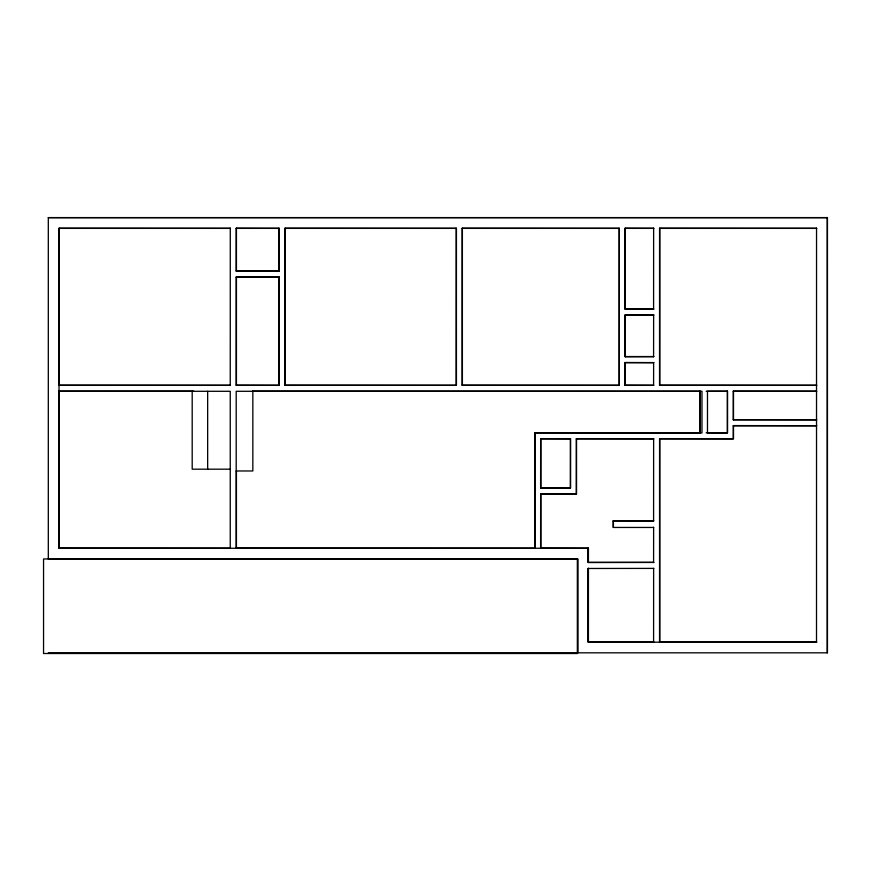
<?xml version="1.0" encoding="UTF-8"?>
<svg xmlns="http://www.w3.org/2000/svg" width="871" height="871" viewBox="0 0 871 871"><rect width="100%" height="100%" fill="white"/><g stroke="black" fill="none" stroke-linecap="round" stroke-linejoin="round"><path stroke-width="1.31" d="M48.308 558.986L48.308 217.598L827.45 217.598L827.45 652.825L48.308 652.825M48.308 217.674L827.21 217.674M230.488 228.3L59.043 228.191L59.01 548.262L588.186 548.262L588.186 562.535L653.827 562.448M279.243 228.3L236.226 228.191L236.193 271.197L279.003 271.197L279.003 228.376L236.193 228.376M653.827 228.3L625.084 228.191L625.084 308.987L653.827 309.085M816.748 228.3L659.576 228.191L659.543 385.352L816.508 385.352M59.01 228.376L230.249 228.376M284.948 228.376L456.186 228.376M462.142 228.376L619.107 228.376M653.588 228.376L625.051 228.376L625.051 309.172L653.588 309.172L653.631 228.191M659.543 228.376L816.508 228.376M236.226 271.001L279.243 271.11M236.193 277.141L279.243 277.054M653.827 315.03L625.084 314.932L625.084 356.555L653.631 356.555M653.588 315.117L625.051 315.117L625.051 356.74L653.827 356.653M653.827 362.597L625.084 362.499L625.084 385.167L653.827 385.265M653.588 362.684L625.051 362.684L625.051 385.352L653.588 385.352L653.631 362.499M59.043 385.167L230.488 385.265M236.226 385.167L279.243 385.265M284.98 385.167L456.426 385.265L456.426 228.3L284.98 228.191L284.948 385.352L456.186 385.352L456.23 228.191M462.174 385.167L619.346 385.265L619.346 228.3L462.174 228.191L462.142 385.352L619.107 385.352L619.139 228.191M659.576 385.167L816.748 385.265M59.01 385.352L230.249 385.352L230.282 228.191M59.043 391.112L193.591 391.112M252.514 391.112L700.208 391.21L700.208 432.833L534.707 432.735L534.707 548.077M706.152 391.21L727.557 391.21L727.557 432.833L706.152 432.833M816.748 391.21L733.306 391.112L733.262 419.833L816.508 419.833M59.01 391.297L230.249 391.297L230.249 548.262M727.318 391.297L707.481 391.297L707.481 432.92L727.318 432.92L727.35 391.112M733.262 391.297L816.508 391.297M733.306 419.648L816.748 419.757M816.748 425.701L733.306 425.592L733.262 438.864L659.543 438.864M733.262 425.788L816.508 425.788M653.827 438.777L576.33 438.679L576.297 494.162M540.619 438.864L570.353 438.864M576.297 438.864L653.588 438.864M230.249 469.186L192.197 469.186L192.197 391.297M236.193 470.971L252.84 470.971L252.84 391.297M540.651 488.032L570.592 488.13L570.592 438.777L540.651 438.679L540.619 488.217L570.353 488.217L570.385 438.679M576.33 493.977L540.651 493.977L540.619 548.262M540.619 494.162L576.537 494.075L576.537 438.777M653.827 520.836L613.195 520.727L613.162 527.456L653.588 527.456M613.162 520.912L653.588 520.912L653.631 438.679M59.043 548.077L230.488 548.186M236.226 548.077L534.914 548.186L534.914 432.833M540.651 548.077L588.426 548.186L588.426 562.448M48.341 558.779L577.723 558.888L577.723 652.825M653.631 562.35L588.219 562.35L588.219 548.077M653.827 568.393L588.186 568.48L588.186 642.21L816.748 642.123M653.631 642.025L588.219 642.025L588.219 568.295M659.576 642.025L816.541 642.025M827.243 217.489L827.21 652.912M816.541 228.191L816.508 642.21M733.502 391.21L733.502 419.757M733.502 425.701L733.502 438.777L659.576 438.679L659.543 642.21M700.001 391.112L700.001 432.735M659.783 228.3L659.783 385.265M659.783 438.777L659.783 642.123M653.631 314.932L653.588 356.74M653.631 527.271L653.588 562.535M653.631 568.295L653.588 642.21M625.291 228.3L625.291 309.085M625.291 315.03L625.291 356.653M625.291 362.597L625.291 385.265M613.402 520.836L613.402 527.369M588.426 568.393L588.426 642.123M577.517 558.779L577.517 652.727M540.858 438.777L540.858 488.13M540.858 494.075L540.858 548.186M534.674 548.262L534.674 432.92L701.972 432.92L701.972 391.297L236.193 391.297L236.193 548.262M462.381 228.3L462.381 385.265M285.187 228.3L285.187 385.265M279.036 228.191L279.036 271.001M279.036 385.167L279.036 276.945L236.226 276.945L236.193 385.352L279.003 385.352L279.003 277.141M236.433 228.3L236.433 271.11M236.433 277.054L236.433 385.265M236.433 471.048L236.433 548.186M207.657 391.297L207.657 469.186M59.25 228.3L59.25 385.265M59.25 391.21L59.25 548.186M577.484 558.964L43.55 558.964L43.55 653.511L577.484 653.511L577.484 558.964"/></g></svg>
